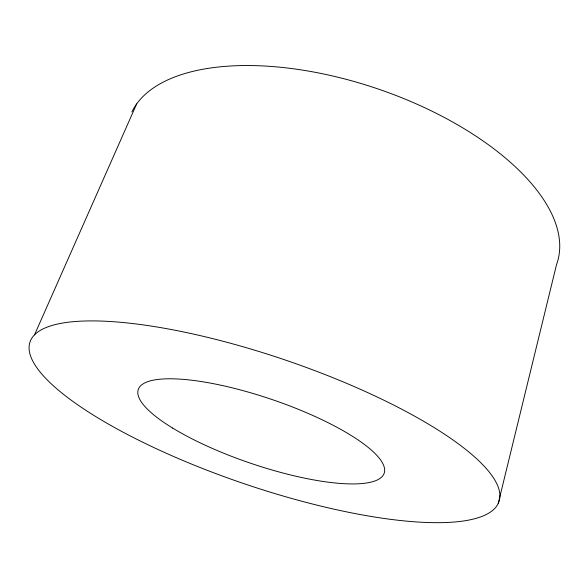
<?xml version="1.0" encoding="UTF-8"?>
<svg xmlns="http://www.w3.org/2000/svg" width="588" height="588" viewBox="0 0 588 588"><rect width="100%" height="100%" fill="white"/><g stroke="black" fill="none" stroke-linecap="round" stroke-linejoin="round"><path stroke-width="0.88" d="M498.242 503.387A247.688 65.18 18.8 0 0 171.755 329.611A247.688 65.18 18.8 0 0 123.465 432.378A247.688 65.18 18.8 0 0 498.242 503.387L556.579 264.424A225.799 107.45 18.8 0 0 385.302 91.5A225.799 107.45 18.8 0 0 131.888 111.882M34.508 334.859L136.659 103.929M172.681 428.086A129.889 33.612 18.8 0 0 379.98 478.441A129.889 33.612 18.8 0 0 231.033 387.543A129.889 33.612 18.8 0 0 172.681 428.086"/></g></svg>
